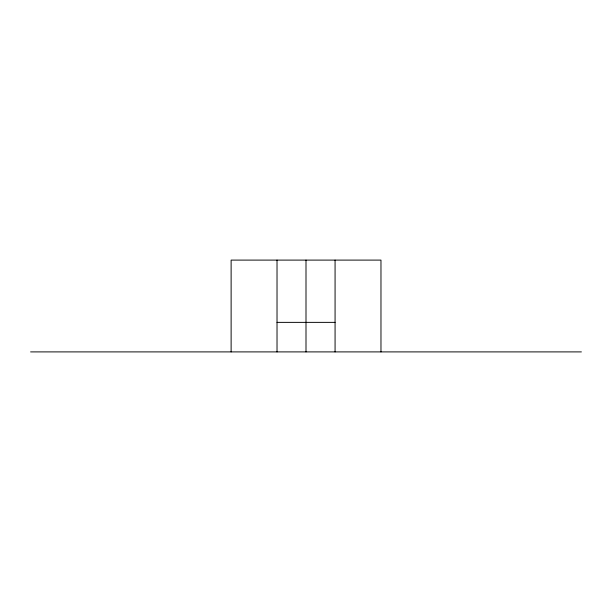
<?xml version="1.0" encoding="UTF-8"?>
<svg xmlns="http://www.w3.org/2000/svg" width="612" height="612" viewBox="0 0 612 612"><rect width="100%" height="100%" fill="white"/><g stroke="black" fill="none" stroke-linecap="round" stroke-linejoin="round"><path stroke-width="0.92" d="M277.022 322.371L335.07 322.371M30.6 351.9L581.4 351.9M380.97 351.9L380.97 260.1L231.122 260.1L231.122 351.9M335.07 260.1L335.07 351.9M306 260.1L306 351.9M277.022 260.1L277.022 351.9"/></g></svg>
